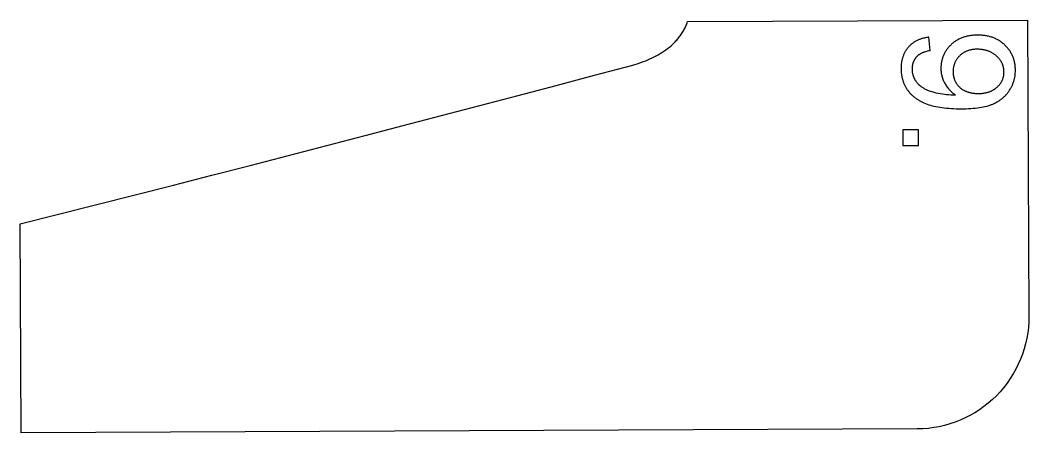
# Model space of a CAD drawing. Extents: x -8894 to -3022, y 6798 to 8329.
# Drawn here: x -6808.3 to -6358.2, y 8145.3 to 8329.3 of the extents above; entities that cross this region are included whole.
import ezdxf

# ---------------------------------------------------------------- set-up
doc = ezdxf.new("R2010")
doc.units = 0
doc.layers.add('LAYER_03', color=7, linetype='CONTINUOUS')
doc.layers.add('STEVILKE', color=7, linetype='CONTINUOUS')

msp = doc.modelspace()

# ---------------------------------------------------------------- linework, layer by layer
at = {"layer": 'LAYER_03'}
msp.add_lwpolyline([(-6407.94, 8146.99), (-6807.93, 8145.27), (-6808.34, 8238.42), (-6791.22, 8242.73), (-6774.11, 8247.06), (-6757, 8251.4), (-6739.89, 8255.76), (-6722.79, 8260.13), (-6705.7, 8264.52), (-6688.6, 8268.93), (-6671.52, 8273.35), (-6654.43, 8277.79), (-6637.35, 8282.24), (-6620.28, 8286.71), (-6603.2, 8291.19), (-6586.14, 8295.7), (-6569.07, 8300.21), (-6552.01, 8304.74), (-6534.96, 8309.29), (-6533.97, 8309.57), (-6532.99, 8309.86), (-6532.02, 8310.17), (-6531.05, 8310.5), (-6530.1, 8310.85), (-6529.14, 8311.21), (-6528.2, 8311.6), (-6527.27, 8312.01), (-6526.34, 8312.44), (-6525.43, 8312.89), (-6524.53, 8313.36), (-6523.64, 8313.85), (-6522.76, 8314.36), (-6521.89, 8314.9), (-6521.04, 8315.45), (-6520.21, 8316.03), (-6519.39, 8316.63), (-6518.59, 8317.26), (-6517.82, 8317.9), (-6517.07, 8318.58), (-6516.7, 8318.92), (-6516.34, 8319.27), (-6515.99, 8319.63), (-6515.64, 8320), (-6515.3, 8320.37), (-6514.97, 8320.75), (-6514.64, 8321.14), (-6514.33, 8321.54), (-6514.01, 8321.94), (-6513.71, 8322.35), (-6513.42, 8322.76), (-6513.13, 8323.18), (-6512.86, 8323.61), (-6512.59, 8324.04), (-6512.33, 8324.48), (-6512.08, 8324.92), (-6511.84, 8325.36), (-6511.61, 8325.82), (-6511.39, 8326.27), (-6511.18, 8326.73), (-6510.98, 8327.2), (-6510.79, 8327.67), (-6510.6, 8328.14), (-6510.43, 8328.62), (-6358.73, 8329.28), (-6358.15, 8197.21, -0.414215)], format="xyb", close=True, dxfattribs=at)
at = {"layer": 'STEVILKE'}
for p, q in [((-6386.95, 8314.96), (-6387.17, 8314.83)), ((-6386.72, 8315.08), (-6386.95, 8314.96)), ((-6386.5, 8315.19), (-6386.72, 8315.08)), ((-6386.27, 8315.3), (-6386.5, 8315.19)), ((-6386.03, 8315.41), (-6386.27, 8315.3)), ((-6385.8, 8315.5), (-6386.03, 8315.41)), ((-6385.56, 8315.6), (-6385.8, 8315.5)), ((-6385.31, 8315.68), (-6385.56, 8315.6)), ((-6385.06, 8315.77), (-6385.31, 8315.68)), ((-6384.81, 8315.84), (-6385.06, 8315.77)), ((-6384.56, 8315.91), (-6384.81, 8315.84)), ((-6384.3, 8315.98), (-6384.56, 8315.91)), ((-6384.04, 8316.04), (-6384.3, 8315.98)), ((-6383.77, 8316.09), (-6384.04, 8316.04)), ((-6383.5, 8316.14), (-6383.77, 8316.09)), ((-6383.23, 8316.18), (-6383.5, 8316.14)), ((-6382.96, 8316.22), (-6383.23, 8316.18)), ((-6382.68, 8316.25), (-6382.96, 8316.22)), ((-6382.4, 8316.27), (-6382.68, 8316.25)), ((-6382.11, 8316.29), (-6382.4, 8316.27)), ((-6381.82, 8316.31), (-6382.11, 8316.29)), ((-6381.53, 8316.31), (-6381.82, 8316.31)), ((-6381.23, 8316.32), (-6381.53, 8316.31)), ((-6380.9, 8316.31), (-6381.23, 8316.32)), ((-6380.57, 8316.31), (-6380.9, 8316.31)), ((-6380.25, 8316.29), (-6380.57, 8316.31)), ((-6379.93, 8316.27), (-6380.25, 8316.29)), ((-6379.62, 8316.24), (-6379.93, 8316.27)), ((-6379.31, 8316.21), (-6379.62, 8316.24)), ((-6379, 8316.17), (-6379.31, 8316.21)), ((-6378.7, 8316.13), (-6379, 8316.17)), ((-6378.4, 8316.08), (-6378.7, 8316.13)), ((-6378.1, 8316.02), (-6378.4, 8316.08)), ((-6377.81, 8315.96), (-6378.1, 8316.02)), ((-6377.52, 8315.89), (-6377.81, 8315.96)), ((-6377.24, 8315.82), (-6377.52, 8315.89)), ((-6376.96, 8315.74), (-6377.24, 8315.82)), ((-6376.68, 8315.65), (-6376.96, 8315.74)), ((-6376.41, 8315.56), (-6376.68, 8315.65)), ((-6376.14, 8315.46), (-6376.41, 8315.56)), ((-6375.87, 8315.36), (-6376.14, 8315.46)), ((-6375.61, 8315.25), (-6375.87, 8315.36)), ((-6375.36, 8315.13), (-6375.61, 8315.25)), ((-6375.1, 8315.01), (-6375.36, 8315.13)), ((-6374.85, 8314.88), (-6375.1, 8315.01)), ((-6374.61, 8314.75), (-6374.85, 8314.88)), ((-6391.13, 8310.44), (-6391.22, 8310.22)), ((-6391.02, 8310.66), (-6391.13, 8310.44)), ((-6390.92, 8310.87), (-6391.02, 8310.66)), ((-6390.8, 8311.09), (-6390.92, 8310.87)), ((-6390.68, 8311.3), (-6390.8, 8311.09)), ((-6390.56, 8311.51), (-6390.68, 8311.3)), ((-6390.43, 8311.71), (-6390.56, 8311.51)), ((-6390.29, 8311.91), (-6390.43, 8311.71)), ((-6390.15, 8312.11), (-6390.29, 8311.91)), ((-6390, 8312.31), (-6390.15, 8312.11)), ((-6389.84, 8312.5), (-6390, 8312.31)), ((-6389.68, 8312.7), (-6389.84, 8312.5)), ((-6389.52, 8312.89), (-6389.68, 8312.7)), ((-6389.35, 8313.07), (-6389.52, 8312.89)), ((-6389.17, 8313.26), (-6389.35, 8313.07)), ((-6388.98, 8313.44), (-6389.17, 8313.26)), ((-6388.8, 8313.61), (-6388.98, 8313.44)), ((-6388.61, 8313.79), (-6388.8, 8313.61)), ((-6388.41, 8313.95), (-6388.61, 8313.79)), ((-6388.21, 8314.11), (-6388.41, 8313.95)), ((-6388.01, 8314.27), (-6388.21, 8314.11)), ((-6387.8, 8314.42), (-6388.01, 8314.27)), ((-6387.59, 8314.56), (-6387.8, 8314.42)), ((-6387.38, 8314.7), (-6387.59, 8314.56)), ((-6387.17, 8314.83), (-6387.38, 8314.7)), ((-6374.37, 8314.61), (-6374.61, 8314.75)), ((-6374.13, 8314.47), (-6374.37, 8314.61)), ((-6373.9, 8314.31), (-6374.13, 8314.47)), ((-6373.67, 8314.16), (-6373.9, 8314.31)), ((-6373.44, 8313.99), (-6373.67, 8314.16)), ((-6373.22, 8313.83), (-6373.44, 8313.99)), ((-6373, 8313.65), (-6373.22, 8313.83)), ((-6372.78, 8313.47), (-6373, 8313.65)), ((-6372.57, 8313.28), (-6372.78, 8313.47)), ((-6372.37, 8313.09), (-6372.57, 8313.28)), ((-6372.17, 8312.9), (-6372.37, 8313.09)), ((-6371.98, 8312.71), (-6372.17, 8312.9)), ((-6371.79, 8312.51), (-6371.98, 8312.71)), ((-6371.61, 8312.31), (-6371.79, 8312.51)), ((-6371.44, 8312.11), (-6371.61, 8312.31)), ((-6371.27, 8311.91), (-6371.44, 8312.11)), ((-6371.11, 8311.7), (-6371.27, 8311.91)), ((-6370.96, 8311.49), (-6371.11, 8311.7)), ((-6370.81, 8311.28), (-6370.96, 8311.49)), ((-6370.67, 8311.07), (-6370.81, 8311.28)), ((-6370.54, 8310.86), (-6370.67, 8311.07)), ((-6370.41, 8310.64), (-6370.54, 8310.86)), ((-6370.29, 8310.43), (-6370.41, 8310.64)), ((-6370.18, 8310.21), (-6370.29, 8310.43)), ((-6391.96, 8306.59), (-6391.97, 8306.33)), ((-6391.97, 8306.33), (-6391.96, 8306.07)), ((-6391.94, 8307.11), (-6391.96, 8306.85)), ((-6391.96, 8306.85), (-6391.96, 8306.59)), ((-6391.96, 8306.07), (-6391.96, 8305.8)), ((-6391.92, 8307.37), (-6391.94, 8307.11)), ((-6391.89, 8307.62), (-6391.92, 8307.37)), ((-6391.86, 8307.87), (-6391.89, 8307.62)), ((-6391.82, 8308.12), (-6391.86, 8307.87)), ((-6391.78, 8308.36), (-6391.82, 8308.12)), ((-6391.73, 8308.6), (-6391.78, 8308.36)), ((-6391.68, 8308.84), (-6391.73, 8308.6)), ((-6391.61, 8309.08), (-6391.68, 8308.84)), ((-6391.55, 8309.31), (-6391.61, 8309.08)), ((-6391.47, 8309.54), (-6391.55, 8309.31)), ((-6391.4, 8309.77), (-6391.47, 8309.54)), ((-6391.31, 8310), (-6391.4, 8309.77)), ((-6391.22, 8310.22), (-6391.31, 8310)), ((-6370.07, 8309.99), (-6370.18, 8310.21)), ((-6369.97, 8309.76), (-6370.07, 8309.99)), ((-6369.87, 8309.54), (-6369.97, 8309.76)), ((-6369.78, 8309.31), (-6369.87, 8309.54)), ((-6369.7, 8309.08), (-6369.78, 8309.31)), ((-6369.63, 8308.85), (-6369.7, 8309.08)), ((-6369.56, 8308.61), (-6369.63, 8308.85)), ((-6369.5, 8308.38), (-6369.56, 8308.61)), ((-6369.44, 8308.14), (-6369.5, 8308.38)), ((-6369.39, 8307.9), (-6369.44, 8308.14)), ((-6369.35, 8307.66), (-6369.39, 8307.9)), ((-6369.32, 8307.41), (-6369.35, 8307.66)), ((-6369.29, 8307.17), (-6369.32, 8307.41)), ((-6369.26, 8306.92), (-6369.29, 8307.17)), ((-6369.25, 8306.67), (-6369.26, 8306.92)), ((-6369.24, 8306.41), (-6369.25, 8306.67)), ((-6369.25, 8305.67), (-6369.24, 8305.91)), ((-6369.23, 8306.16), (-6369.24, 8306.41)), ((-6369.24, 8305.91), (-6369.23, 8306.16)), ((-6391.96, 8305.8), (-6391.94, 8305.55)), ((-6391.94, 8305.55), (-6391.92, 8305.29)), ((-6391.92, 8305.29), (-6391.89, 8305.04)), ((-6391.89, 8305.04), (-6391.86, 8304.79)), ((-6391.86, 8304.79), (-6391.82, 8304.54)), ((-6391.82, 8304.54), (-6391.78, 8304.3)), ((-6391.78, 8304.3), (-6391.73, 8304.05)), ((-6391.73, 8304.05), (-6391.68, 8303.82)), ((-6391.68, 8303.82), (-6391.61, 8303.58)), ((-6391.61, 8303.58), (-6391.55, 8303.35)), ((-6391.55, 8303.35), (-6391.47, 8303.12)), ((-6391.47, 8303.12), (-6391.4, 8302.89)), ((-6391.4, 8302.89), (-6391.31, 8302.67)), ((-6391.31, 8302.67), (-6391.22, 8302.45)), ((-6391.22, 8302.45), (-6391.13, 8302.23)), ((-6391.13, 8302.23), (-6391.02, 8302.02)), ((-6391.02, 8302.02), (-6390.92, 8301.81)), ((-6390.92, 8301.81), (-6390.8, 8301.6)), ((-6390.8, 8301.6), (-6390.68, 8301.39)), ((-6390.68, 8301.39), (-6390.56, 8301.19)), ((-6370.7, 8301.26), (-6370.57, 8301.46)), ((-6370.57, 8301.46), (-6370.45, 8301.66)), ((-6370.45, 8301.66), (-6370.33, 8301.87)), ((-6370.33, 8301.87), (-6370.21, 8302.07)), ((-6370.21, 8302.07), (-6370.11, 8302.28)), ((-6370.11, 8302.28), (-6370.01, 8302.49)), ((-6370.01, 8302.49), (-6369.92, 8302.7)), ((-6369.92, 8302.7), (-6369.83, 8302.92)), ((-6369.83, 8302.92), (-6369.75, 8303.14)), ((-6369.75, 8303.14), (-6369.67, 8303.36)), ((-6369.67, 8303.36), (-6369.6, 8303.58)), ((-6369.6, 8303.58), (-6369.54, 8303.8)), ((-6369.54, 8303.8), (-6369.48, 8304.03)), ((-6369.48, 8304.03), (-6369.43, 8304.25)), ((-6369.43, 8304.25), (-6369.38, 8304.49)), ((-6369.38, 8304.49), (-6369.34, 8304.72)), ((-6369.34, 8304.72), (-6369.31, 8304.95)), ((-6369.31, 8304.95), (-6369.28, 8305.19)), ((-6369.28, 8305.19), (-6369.26, 8305.43)), ((-6369.26, 8305.43), (-6369.25, 8305.67)), ((-6390.56, 8301.19), (-6390.43, 8300.99)), ((-6390.43, 8300.99), (-6390.29, 8300.79)), ((-6390.29, 8300.79), (-6390.15, 8300.6)), ((-6390.15, 8300.6), (-6390, 8300.41)), ((-6390, 8300.41), (-6389.84, 8300.22)), ((-6389.84, 8300.22), (-6389.68, 8300.04)), ((-6389.68, 8300.04), (-6389.52, 8299.85)), ((-6389.52, 8299.85), (-6389.35, 8299.68)), ((-6389.35, 8299.68), (-6389.17, 8299.5)), ((-6389.17, 8299.5), (-6388.98, 8299.33)), ((-6388.98, 8299.33), (-6388.8, 8299.16)), ((-6388.8, 8299.16), (-6388.6, 8298.99)), ((-6388.6, 8298.99), (-6388.41, 8298.84)), ((-6388.41, 8298.84), (-6388.2, 8298.68)), ((-6388.2, 8298.68), (-6388, 8298.54)), ((-6388, 8298.54), (-6387.79, 8298.39)), ((-6387.79, 8298.39), (-6387.57, 8298.26)), ((-6387.57, 8298.26), (-6387.35, 8298.13)), ((-6387.35, 8298.13), (-6387.13, 8298)), ((-6387.13, 8298), (-6386.9, 8297.88)), ((-6386.9, 8297.88), (-6386.66, 8297.76)), ((-6386.66, 8297.76), (-6386.42, 8297.65)), ((-6386.42, 8297.65), (-6386.18, 8297.55)), ((-6386.18, 8297.55), (-6385.93, 8297.45)), ((-6385.93, 8297.45), (-6385.68, 8297.36)), ((-6385.68, 8297.36), (-6385.43, 8297.27)), ((-6385.43, 8297.27), (-6385.17, 8297.19)), ((-6385.17, 8297.19), (-6384.9, 8297.11)), ((-6384.9, 8297.11), (-6384.63, 8297.04)), ((-6384.63, 8297.04), (-6384.36, 8296.97)), ((-6384.36, 8296.97), (-6384.08, 8296.91)), ((-6384.08, 8296.91), (-6383.8, 8296.85)), ((-6377.63, 8296.86), (-6377.35, 8296.92)), ((-6377.35, 8296.92), (-6377.06, 8296.98)), ((-6377.06, 8296.98), (-6376.79, 8297.05)), ((-6376.79, 8297.05), (-6376.51, 8297.12)), ((-6376.51, 8297.12), (-6376.25, 8297.2)), ((-6376.25, 8297.2), (-6375.98, 8297.29)), ((-6375.98, 8297.29), (-6375.72, 8297.38)), ((-6375.72, 8297.38), (-6375.47, 8297.47)), ((-6375.47, 8297.47), (-6375.22, 8297.57)), ((-6375.22, 8297.57), (-6374.97, 8297.68)), ((-6374.97, 8297.68), (-6374.73, 8297.79)), ((-6374.73, 8297.79), (-6374.49, 8297.91)), ((-6374.49, 8297.91), (-6374.25, 8298.04)), ((-6374.25, 8298.04), (-6374.02, 8298.16)), ((-6374.02, 8298.16), (-6373.8, 8298.3)), ((-6373.8, 8298.3), (-6373.57, 8298.44)), ((-6373.57, 8298.44), (-6373.36, 8298.58)), ((-6373.36, 8298.58), (-6373.14, 8298.74)), ((-6373.14, 8298.74), (-6372.94, 8298.89)), ((-6372.94, 8298.89), (-6372.73, 8299.05)), ((-6372.73, 8299.05), (-6372.53, 8299.22)), ((-6372.53, 8299.22), (-6372.34, 8299.39)), ((-6372.34, 8299.39), (-6372.14, 8299.57)), ((-6372.14, 8299.57), (-6371.96, 8299.75)), ((-6371.96, 8299.75), (-6371.78, 8299.93)), ((-6371.78, 8299.93), (-6371.61, 8300.12)), ((-6371.61, 8300.12), (-6371.44, 8300.3)), ((-6371.44, 8300.3), (-6371.28, 8300.49)), ((-6371.28, 8300.49), (-6371.13, 8300.68)), ((-6371.13, 8300.68), (-6370.98, 8300.87)), ((-6370.98, 8300.87), (-6370.84, 8301.07)), ((-6370.84, 8301.07), (-6370.7, 8301.26)), ((-6383.8, 8296.85), (-6383.51, 8296.8)), ((-6383.51, 8296.8), (-6383.22, 8296.75)), ((-6383.22, 8296.75), (-6382.92, 8296.71)), ((-6382.92, 8296.71), (-6382.62, 8296.68)), ((-6382.62, 8296.68), (-6382.31, 8296.65)), ((-6382.31, 8296.65), (-6382, 8296.63)), ((-6382, 8296.63), (-6381.69, 8296.61)), ((-6381.69, 8296.61), (-6381.37, 8296.59)), ((-6381.37, 8296.59), (-6380.72, 8296.58)), ((-6380.72, 8296.58), (-6380.07, 8296.59)), ((-6380.07, 8296.59), (-6379.75, 8296.61)), ((-6379.75, 8296.61), (-6379.43, 8296.63)), ((-6379.43, 8296.63), (-6379.12, 8296.65)), ((-6379.12, 8296.65), (-6378.82, 8296.68)), ((-6378.82, 8296.68), (-6378.51, 8296.72)), ((-6378.51, 8296.72), (-6378.21, 8296.76)), ((-6378.21, 8296.76), (-6377.92, 8296.81)), ((-6377.92, 8296.81), (-6377.63, 8296.86))]:
    msp.add_line(p, q, dxfattribs=at)
for points in [[(-6402.77, 8321.7), (-6403.14, 8321.65), (-6403.5, 8321.6), (-6403.85, 8321.54), (-6404.2, 8321.47), (-6404.55, 8321.4), (-6404.89, 8321.32), (-6405.22, 8321.23), (-6405.55, 8321.14), (-6405.88, 8321.05), (-6406.2, 8320.94), (-6406.51, 8320.84), (-6406.82, 8320.72), (-6407.13, 8320.6), (-6407.43, 8320.48), (-6407.72, 8320.35), (-6408.01, 8320.21), (-6408.29, 8320.07), (-6408.57, 8319.92), (-6408.84, 8319.77), (-6409.11, 8319.61), (-6409.37, 8319.44), (-6409.63, 8319.27), (-6409.88, 8319.09), (-6410.13, 8318.91), (-6410.37, 8318.72), (-6410.61, 8318.53), (-6410.84, 8318.33), (-6411.07, 8318.12), (-6411.29, 8317.91), (-6411.51, 8317.69), (-6411.72, 8317.47), (-6411.92, 8317.24), (-6412.12, 8317), (-6412.32, 8316.76), (-6412.5, 8316.52), (-6412.69, 8316.27), (-6412.86, 8316.02), (-6413.03, 8315.77), (-6413.19, 8315.51), (-6413.35, 8315.25), (-6413.5, 8314.98), (-6413.64, 8314.71), (-6413.78, 8314.43), (-6413.91, 8314.15), (-6414.03, 8313.86), (-6414.15, 8313.58), (-6414.26, 8313.28), (-6414.36, 8312.99), (-6414.46, 8312.68), (-6414.55, 8312.38), (-6414.64, 8312.07), (-6414.72, 8311.75), (-6414.79, 8311.44), (-6414.86, 8311.11), (-6414.92, 8310.79), (-6414.97, 8310.46), (-6415.02, 8310.12), (-6415.06, 8309.78), (-6415.1, 8309.44), (-6415.13, 8309.09), (-6415.15, 8308.74), (-6415.17, 8308.38), (-6415.17, 8308.02), (-6415.18, 8307.66), (-6415.17, 8306.98), (-6415.15, 8306.64), (-6415.13, 8306.3), (-6415.11, 8305.97), (-6415.07, 8305.64), (-6415.04, 8305.31), (-6414.99, 8304.99), (-6414.94, 8304.67), (-6414.89, 8304.35), (-6414.83, 8304.03), (-6414.76, 8303.72), (-6414.69, 8303.41), (-6414.61, 8303.1), (-6414.53, 8302.79), (-6414.44, 8302.49), (-6414.34, 8302.19), (-6414.24, 8301.9), (-6414.13, 8301.6), (-6414.02, 8301.31), (-6413.9, 8301.02), (-6413.78, 8300.74), (-6413.65, 8300.45), (-6413.51, 8300.17), (-6413.37, 8299.9), (-6413.22, 8299.62), (-6413.07, 8299.35), (-6412.91, 8299.08), (-6412.74, 8298.81), (-6412.57, 8298.55), (-6412.39, 8298.29), (-6412.21, 8298.03), (-6412.02, 8297.78), (-6411.83, 8297.53), (-6411.63, 8297.28), (-6411.43, 8297.04), (-6411.22, 8296.8), (-6411.01, 8296.56), (-6410.79, 8296.33), (-6410.56, 8296.1), (-6410.33, 8295.88), (-6410.09, 8295.66), (-6409.85, 8295.45), (-6409.61, 8295.24), (-6409.36, 8295.03), (-6409.1, 8294.83), (-6408.84, 8294.63), (-6408.57, 8294.43), (-6408.3, 8294.24), (-6408.02, 8294.05), (-6407.74, 8293.87), (-6407.45, 8293.69), (-6407.15, 8293.51), (-6406.85, 8293.34), (-6406.24, 8293.01), (-6405.61, 8292.7), (-6404.95, 8292.4), (-6404.27, 8292.11), (-6403.57, 8291.85), (-6402.85, 8291.59), (-6402.09, 8291.36), (-6401.31, 8291.14), (-6400.49, 8290.94), (-6399.64, 8290.75), (-6398.77, 8290.58), (-6397.86, 8290.42), (-6396.92, 8290.29), (-6395.95, 8290.16), (-6394.95, 8290.06), (-6393.92, 8289.97), (-6392.86, 8289.9), (-6391.77, 8289.84), (-6390.65, 8289.8), (-6389.5, 8289.77), (-6388.32, 8289.77), (-6387.19, 8289.77), (-6386.09, 8289.8), (-6385.02, 8289.84), (-6383.99, 8289.9), (-6382.99, 8289.97), (-6382.03, 8290.06), (-6381.1, 8290.17), (-6380.2, 8290.29), (-6379.34, 8290.43), (-6378.51, 8290.59), (-6377.72, 8290.76), (-6376.96, 8290.95), (-6376.23, 8291.15), (-6375.88, 8291.26), (-6375.54, 8291.37), (-6375.21, 8291.49), (-6374.88, 8291.61), (-6374.57, 8291.73), (-6374.26, 8291.86), (-6373.66, 8292.13), (-6373.08, 8292.42), (-6372.52, 8292.72), (-6371.97, 8293.03), (-6371.71, 8293.2), (-6371.44, 8293.36), (-6371.19, 8293.53), (-6370.93, 8293.71), (-6370.68, 8293.89), (-6370.44, 8294.07), (-6370.2, 8294.25), (-6369.96, 8294.44), (-6369.73, 8294.64), (-6369.5, 8294.84), (-6369.28, 8295.04), (-6369.06, 8295.24), (-6368.85, 8295.45), (-6368.64, 8295.66), (-6368.43, 8295.88), (-6368.23, 8296.1), (-6368.03, 8296.32), (-6367.84, 8296.55), (-6367.65, 8296.78), (-6367.47, 8297.02), (-6367.29, 8297.26), (-6367.12, 8297.5), (-6366.95, 8297.75), (-6366.78, 8298), (-6366.46, 8298.51), (-6366.31, 8298.76), (-6366.16, 8299.02), (-6366.02, 8299.28), (-6365.89, 8299.54), (-6365.76, 8299.8), (-6365.63, 8300.07), (-6365.51, 8300.34), (-6365.4, 8300.6), (-6365.29, 8300.87), (-6365.18, 8301.14), (-6365.08, 8301.42), (-6364.99, 8301.69), (-6364.9, 8301.97), (-6364.81, 8302.24), (-6364.73, 8302.52), (-6364.66, 8302.81), (-6364.59, 8303.09), (-6364.52, 8303.37), (-6364.47, 8303.66), (-6364.41, 8303.95), (-6364.36, 8304.23), (-6364.32, 8304.53), (-6364.28, 8304.82), (-6364.25, 8305.11), (-6364.22, 8305.41), (-6364.2, 8305.7), (-6364.17, 8306.3), (-6364.16, 8306.91), (-6364.16, 8307.33), (-6364.17, 8307.74), (-6364.2, 8308.16), (-6364.23, 8308.56), (-6364.27, 8308.96), (-6364.32, 8309.36), (-6364.38, 8309.75), (-6364.44, 8310.14), (-6364.52, 8310.53), (-6364.61, 8310.91), (-6364.7, 8311.28), (-6364.81, 8311.65), (-6364.92, 8312.02), (-6365.04, 8312.38), (-6365.17, 8312.74), (-6365.31, 8313.09), (-6365.46, 8313.44), (-6365.62, 8313.78), (-6365.79, 8314.12), (-6365.97, 8314.46), (-6366.15, 8314.79), (-6366.35, 8315.12), (-6366.55, 8315.44), (-6366.76, 8315.76), (-6366.98, 8316.07), (-6367.22, 8316.38), (-6367.46, 8316.68), (-6367.7, 8316.98), (-6367.96, 8317.28), (-6368.23, 8317.57), (-6368.51, 8317.86), (-6368.79, 8318.14), (-6369.08, 8318.42), (-6369.38, 8318.68), (-6369.69, 8318.94), (-6370, 8319.19), (-6370.31, 8319.43), (-6370.63, 8319.66), (-6370.96, 8319.89), (-6371.29, 8320.1), (-6371.63, 8320.31), (-6371.98, 8320.5), (-6372.33, 8320.69), (-6372.68, 8320.87), (-6373.05, 8321.04), (-6373.41, 8321.2), (-6373.79, 8321.36), (-6374.17, 8321.5), (-6374.55, 8321.64), (-6374.94, 8321.76), (-6375.34, 8321.88), (-6375.74, 8321.99), (-6376.15, 8322.09), (-6376.57, 8322.18), (-6376.99, 8322.27), (-6377.41, 8322.34), (-6377.84, 8322.41), (-6378.28, 8322.46), (-6378.72, 8322.51), (-6379.17, 8322.55), (-6379.63, 8322.58), (-6380.09, 8322.6), (-6380.55, 8322.62), (-6381.03, 8322.62), (-6381.48, 8322.62), (-6381.94, 8322.61), (-6382.38, 8322.58), (-6382.82, 8322.56), (-6383.26, 8322.52), (-6383.69, 8322.47), (-6384.11, 8322.42), (-6384.53, 8322.35), (-6384.94, 8322.28), (-6385.35, 8322.2), (-6385.75, 8322.11), (-6386.15, 8322.02), (-6386.54, 8321.91), (-6386.92, 8321.8), (-6387.3, 8321.68), (-6387.67, 8321.55), (-6388.04, 8321.41), (-6388.4, 8321.26), (-6388.76, 8321.11), (-6389.11, 8320.94), (-6389.46, 8320.77), (-6389.8, 8320.59), (-6390.13, 8320.4), (-6390.46, 8320.21), (-6390.78, 8320), (-6391.1, 8319.79), (-6391.41, 8319.57), (-6391.72, 8319.33), (-6392.02, 8319.1), (-6392.31, 8318.85), (-6392.6, 8318.59), (-6392.89, 8318.33), (-6393.16, 8318.06), (-6393.43, 8317.78), (-6393.69, 8317.51), (-6393.94, 8317.22), (-6394.18, 8316.94), (-6394.42, 8316.65), (-6394.64, 8316.36), (-6394.86, 8316.06), (-6395.06, 8315.76), (-6395.26, 8315.46), (-6395.45, 8315.15), (-6395.63, 8314.84), (-6395.8, 8314.52), (-6395.96, 8314.2), (-6396.12, 8313.88), (-6396.26, 8313.56), (-6396.4, 8313.23), (-6396.53, 8312.89), (-6396.64, 8312.56), (-6396.75, 8312.21), (-6396.85, 8311.87), (-6396.95, 8311.52), (-6397.03, 8311.17), (-6397.11, 8310.81), (-6397.17, 8310.45), (-6397.23, 8310.09), (-6397.28, 8309.72), (-6397.32, 8309.35), (-6397.35, 8308.98), (-6397.37, 8308.6), (-6397.38, 8308.22), (-6397.39, 8307.83), (-6397.38, 8307.37), (-6397.36, 8306.91), (-6397.32, 8306.46), (-6397.27, 8306.01), (-6397.21, 8305.56), (-6397.13, 8305.12), (-6397.04, 8304.68), (-6396.93, 8304.25), (-6396.81, 8303.82), (-6396.67, 8303.39), (-6396.52, 8302.97), (-6396.36, 8302.55), (-6396.18, 8302.14), (-6395.99, 8301.73), (-6395.78, 8301.33), (-6395.56, 8300.93), (-6395.33, 8300.54), (-6395.09, 8300.15), (-6394.84, 8299.78), (-6394.58, 8299.42), (-6394.32, 8299.07), (-6394.04, 8298.73), (-6393.76, 8298.4), (-6393.46, 8298.08), (-6393.16, 8297.77), (-6392.85, 8297.47), (-6392.53, 8297.18), (-6392.2, 8296.91), (-6391.87, 8296.64), (-6391.52, 8296.38), (-6391.17, 8296.14), (-6390.81, 8295.9), (-6391.52, 8295.88), (-6392.04, 8295.87), (-6392.99, 8295.88), (-6393.94, 8295.92), (-6394.88, 8296), (-6395.82, 8296.1), (-6396.75, 8296.23), (-6397.68, 8296.38), (-6398.61, 8296.57), (-6399.53, 8296.79), (-6400.43, 8297.02), (-6401.28, 8297.28), (-6402.08, 8297.54), (-6402.46, 8297.68), (-6402.84, 8297.82), (-6403.19, 8297.96), (-6403.54, 8298.11), (-6403.88, 8298.26), (-6404.2, 8298.42), (-6404.51, 8298.58), (-6404.81, 8298.74), (-6405.1, 8298.9), (-6405.38, 8299.07), (-6405.65, 8299.24), (-6405.91, 8299.42), (-6406.16, 8299.61), (-6406.41, 8299.8), (-6406.65, 8300), (-6406.88, 8300.2), (-6407.11, 8300.41), (-6407.33, 8300.63), (-6407.54, 8300.85), (-6407.74, 8301.07), (-6407.94, 8301.31), (-6408.14, 8301.55), (-6408.32, 8301.79), (-6408.5, 8302.04), (-6408.67, 8302.3), (-6408.84, 8302.56), (-6408.92, 8302.7), (-6409, 8302.83), (-6409.07, 8302.97), (-6409.14, 8303.11), (-6409.21, 8303.25), (-6409.28, 8303.39), (-6409.34, 8303.53), (-6409.4, 8303.67), (-6409.46, 8303.82), (-6409.52, 8303.96), (-6409.58, 8304.11), (-6409.63, 8304.26), (-6409.68, 8304.41), (-6409.72, 8304.56), (-6409.77, 8304.72), (-6409.81, 8304.87), (-6409.89, 8305.18), (-6409.95, 8305.5), (-6410.01, 8305.82), (-6410.05, 8306.15), (-6410.09, 8306.49), (-6410.11, 8306.83), (-6410.13, 8307.17), (-6410.13, 8307.52), (-6410.13, 8307.73), (-6410.13, 8307.93), (-6410.12, 8308.13), (-6410.1, 8308.33), (-6410.09, 8308.53), (-6410.07, 8308.72), (-6410.04, 8308.91), (-6410.02, 8309.1), (-6409.99, 8309.29), (-6409.95, 8309.47), (-6409.91, 8309.66), (-6409.87, 8309.84), (-6409.82, 8310.01), (-6409.77, 8310.19), (-6409.72, 8310.36), (-6409.66, 8310.53), (-6409.6, 8310.7), (-6409.54, 8310.87), (-6409.47, 8311.03), (-6409.4, 8311.19), (-6409.33, 8311.35), (-6409.25, 8311.51), (-6409.17, 8311.66), (-6409.08, 8311.81), (-6408.99, 8311.96), (-6408.9, 8312.11), (-6408.8, 8312.25), (-6408.7, 8312.4), (-6408.59, 8312.54), (-6408.49, 8312.67), (-6408.37, 8312.81), (-6408.26, 8312.94), (-6408.14, 8313.07), (-6408.02, 8313.2), (-6407.89, 8313.33), (-6407.75, 8313.45), (-6407.62, 8313.57), (-6407.48, 8313.69), (-6407.33, 8313.8), (-6407.18, 8313.91), (-6407.02, 8314.02), (-6406.86, 8314.13), (-6406.7, 8314.23), (-6406.53, 8314.34), (-6406.36, 8314.43), (-6406.18, 8314.53), (-6406, 8314.62), (-6405.81, 8314.72), (-6405.62, 8314.8), (-6405.43, 8314.89), (-6405.23, 8314.97), (-6405.02, 8315.05), (-6404.82, 8315.13), (-6404.6, 8315.2), (-6404.16, 8315.35), (-6403.71, 8315.48), (-6403.23, 8315.6), (-6402.74, 8315.71), (-6402.23, 8315.81)], [(-6414.33, 8280.36), (-6414.33, 8273.37), (-6407.34, 8273.37), (-6407.34, 8280.36)]]:
    msp.add_lwpolyline(points, close=True, dxfattribs=at)

doc.saveas('drawing.dxf')
